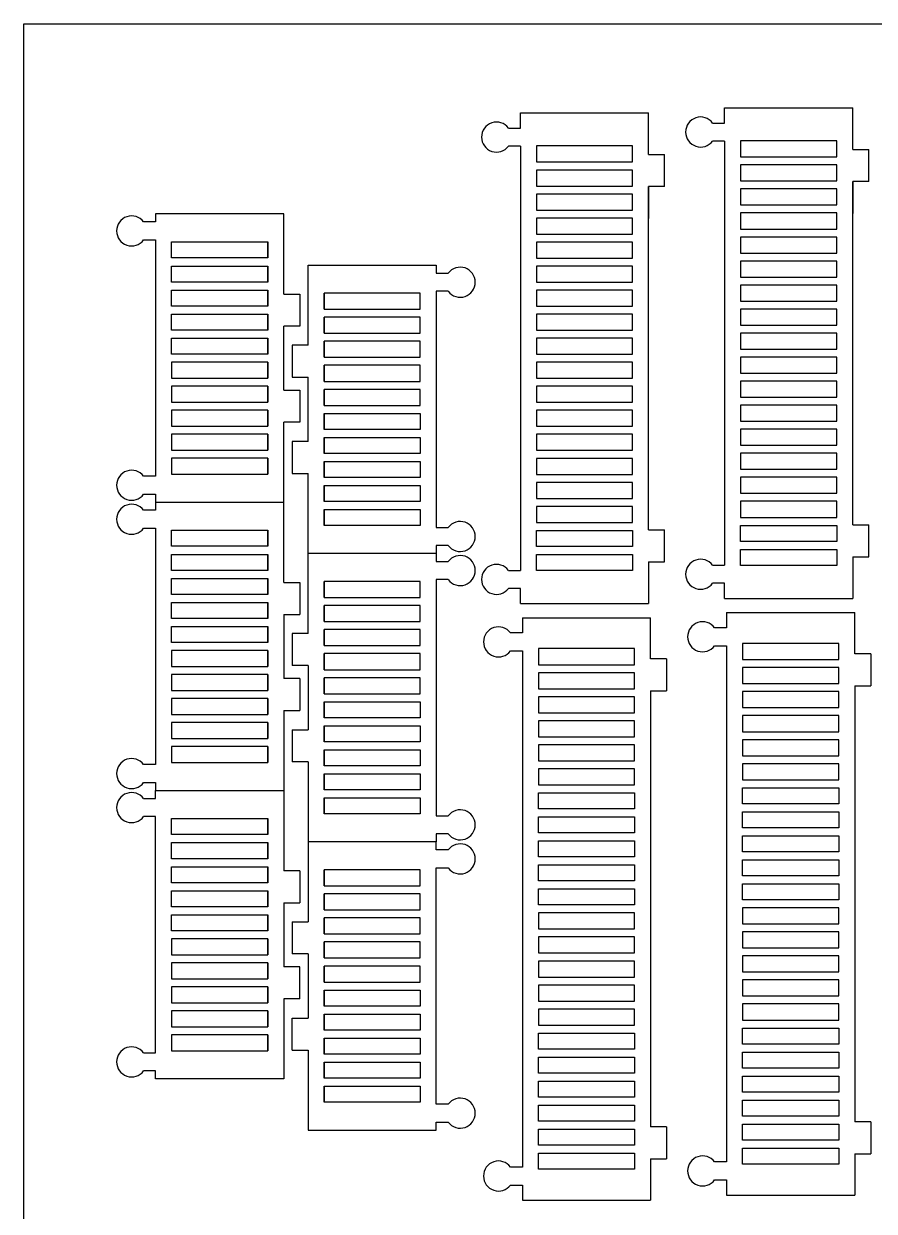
# Model space of a CAD drawing. Header units: inches. Extents: x -64.6 to -38.9, y -28.7 to 20.2.
# Drawn here: x -50.88 to -44.24, y -13.97 to -4.7 of the extents above; entities that cross this region are included whole.
import ezdxf

# ---------------------------------------------------------------- set-up
doc = ezdxf.new("R2010")
doc.units = ezdxf.units.IN
doc.header["$MEASUREMENT"] = 0
doc.linetypes.add('Continuous2', pattern=[0])
doc.layers.add('Cut', color=7, linetype='Continuous')

msp = doc.modelspace()

# ---------------------------------------------------------------- linework, layer by layer
at = {"color": 3, "linetype": 'Continuous2', "lineweight": -3, "true_color": 0x00ff00}
for p, q in [((-50.8808, -4.7006), (-38.8808, -4.7006)), ((-50.8808, -28.7006), (-50.8808, -4.7006))]:
    msp.add_line(p, q, dxfattribs=at)
for centre, start, end in [((-45.5971, -5.5454), 36.8699, 323.1301), ((-47.1903, -5.585), 36.8699, 323.1301), ((-50.0388, -6.3175), 36.8699, 323.1301), ((-47.4734, -6.7175), 216.8699, 143.1301), ((-50.0388, -8.3019), 36.8699, 323.1301), ((-50.0388, -8.5675), 36.8699, 323.1301), ((-47.4734, -8.7019), 216.8699, 143.1301), ((-47.4734, -8.9675), 216.8699, 143.1301), ((-45.5971, -8.9967), 36.8699, 323.1301), ((-47.1903, -9.0363), 36.8699, 323.1301), ((-47.1749, -9.5242), 36.8699, 323.1301), ((-45.5816, -9.4846), 36.8699, 323.1301), ((-50.0388, -10.5519), 36.8699, 323.1301), ((-50.0388, -10.8175), 36.8699, 323.1301), ((-47.4734, -10.9519), 216.8699, 143.1301), ((-47.4734, -11.2175), 216.8699, 143.1301), ((-50.0388, -12.8019), 36.8699, 323.1301), ((-47.4734, -13.2019), 216.8699, 143.1301), ((-47.1749, -13.6923), 36.8699, 323.1301), ((-45.5816, -13.6527), 36.8699, 323.1301)]:
    msp.add_arc(centre, 0.1172, start, end)
at = {"layer": 'Cut', "color": 7, "linetype": 'Continuous2', "lineweight": -3, "true_color": 0xffffff}
for p, q in [((-45.4096, -5.4751), (-45.4096, -5.357)), ((-45.4096, -5.357), (-44.4096, -5.357)), ((-44.4096, -5.6817), (-44.4096, -5.357)), ((-47.0028, -5.5147), (-47.0028, -5.3966)), ((-47.0028, -5.3966), (-46.0028, -5.3966)), ((-46.0028, -5.7213), (-46.0028, -5.3966)), ((-47.0966, -5.5147), (-47.0028, -5.5147)), ((-45.5034, -5.4751), (-45.4096, -5.4751)), ((-45.4096, -5.6157), (-45.5034, -5.6157)), ((-45.4096, -5.6157), (-45.4096, -8.9263)), ((-45.2846, -5.6148), (-45.2846, -5.7398)), ((-44.5346, -5.6148), (-45.2846, -5.6148)), ((-44.5346, -5.7398), (-44.5346, -5.6148)), ((-47.0028, -5.6553), (-47.0966, -5.6553)), ((-47.0028, -5.6553), (-47.0028, -8.9659)), ((-46.8778, -5.6544), (-46.8778, -5.7794)), ((-46.1278, -5.6544), (-46.8778, -5.6544)), ((-46.1278, -5.7794), (-46.1278, -5.6544)), ((-46.0028, -5.7213), (-45.8778, -5.7213)), ((-45.8778, -5.9713), (-45.8778, -5.7213)), ((-45.2846, -5.7398), (-44.5346, -5.7398)), ((-44.4096, -5.6817), (-44.2846, -5.6817)), ((-44.2846, -5.9317), (-44.2846, -5.6817)), ((-46.8778, -5.7794), (-46.1278, -5.7794)), ((-45.2846, -5.8023), (-45.2846, -5.9273)), ((-44.5346, -5.8023), (-45.2846, -5.8023)), ((-44.5346, -5.9273), (-44.5346, -5.8023)), ((-46.8778, -5.8419), (-46.8778, -5.9669)), ((-46.1278, -5.8419), (-46.8778, -5.8419)), ((-46.1278, -5.9669), (-46.1278, -5.8419)), ((-45.2846, -5.9273), (-44.5346, -5.9273)), ((-46.8778, -5.9669), (-46.1278, -5.9669)), ((-46.0028, -5.9713), (-46.0028, -6.2213)), ((-45.8778, -5.9713), (-46.0028, -5.9713)), ((-46.0028, -8.6499), (-46.0028, -5.9713)), ((-45.2846, -5.9898), (-45.2846, -6.1148)), ((-44.5346, -5.9898), (-45.2846, -5.9898)), ((-44.5346, -6.1148), (-44.5346, -5.9898)), ((-44.4096, -5.9317), (-44.4096, -6.1817)), ((-44.2846, -5.9317), (-44.4096, -5.9317)), ((-44.4096, -8.6103), (-44.4096, -5.9317)), ((-46.8778, -6.0294), (-46.8778, -6.1544)), ((-46.1278, -6.0294), (-46.8778, -6.0294)), ((-46.1278, -6.1544), (-46.1278, -6.0294)), ((-45.2846, -6.1148), (-44.5346, -6.1148)), ((-49.8513, -6.1847), (-49.8513, -6.2472)), ((-48.8513, -6.1847), (-49.8513, -6.1847)), ((-48.8513, -6.8097), (-48.8513, -6.1847)), ((-46.8778, -6.1544), (-46.1278, -6.1544)), ((-45.2846, -6.1773), (-45.2846, -6.3023)), ((-44.5346, -6.1773), (-45.2846, -6.1773)), ((-44.5346, -6.3023), (-44.5346, -6.1773)), ((-49.8513, -6.2472), (-49.945, -6.2472)), ((-46.8778, -6.2169), (-46.8778, -6.3419)), ((-46.1278, -6.2169), (-46.8778, -6.2169)), ((-46.1278, -6.3419), (-46.1278, -6.2169)), ((-49.945, -6.3878), (-49.8513, -6.3878)), ((-49.8513, -6.3878), (-49.8513, -8.2316)), ((-46.8778, -6.3419), (-46.1278, -6.3419)), ((-45.2846, -6.3023), (-44.5346, -6.3023)), ((-45.2846, -6.3648), (-45.2846, -6.4898)), ((-44.5346, -6.3648), (-45.2846, -6.3648)), ((-44.5346, -6.4898), (-44.5346, -6.3648)), ((-49.7263, -6.4035), (-48.9763, -6.4035)), ((-49.7263, -6.5285), (-49.7263, -6.4035)), ((-48.9763, -6.5285), (-48.9763, -6.4035)), ((-48.9763, -6.4035), (-48.9763, -6.5285)), ((-46.8778, -6.4044), (-46.8778, -6.5294)), ((-46.1278, -6.4044), (-46.8778, -6.4044)), ((-46.1278, -6.5294), (-46.1278, -6.4044)), ((-48.9763, -6.5285), (-49.7263, -6.5285)), ((-46.8778, -6.5294), (-46.1278, -6.5294)), ((-45.2846, -6.4898), (-44.5346, -6.4898)), ((-45.2846, -6.5523), (-45.2846, -6.6773)), ((-44.5346, -6.5523), (-45.2846, -6.5523)), ((-44.5346, -6.6773), (-44.5346, -6.5523)), ((-49.7263, -6.591), (-48.9763, -6.591)), ((-49.7263, -6.716), (-49.7263, -6.591)), ((-48.9763, -6.716), (-48.9763, -6.591)), ((-48.9763, -6.591), (-48.9763, -6.716)), ((-48.6609, -6.5847), (-47.6609, -6.5847)), ((-48.6609, -7.2097), (-48.6609, -6.5847)), ((-47.6609, -6.5847), (-47.6609, -6.6472)), ((-47.6609, -6.6472), (-47.5672, -6.6472)), ((-46.8778, -6.5919), (-46.8778, -6.7169)), ((-46.1278, -6.5919), (-46.8778, -6.5919)), ((-46.1278, -6.7169), (-46.1278, -6.5919)), ((-48.9763, -6.716), (-49.7263, -6.716)), ((-46.8778, -6.7169), (-46.1278, -6.7169)), ((-45.2846, -6.6773), (-44.5346, -6.6773)), ((-45.2846, -6.7398), (-45.2846, -6.8648)), ((-44.5346, -6.7398), (-45.2846, -6.7398)), ((-44.5346, -6.8648), (-44.5346, -6.7398)), ((-49.7263, -6.7785), (-48.9763, -6.7785)), ((-49.7263, -6.9035), (-49.7263, -6.7785)), ((-48.9763, -6.9035), (-48.9763, -6.7785)), ((-48.9763, -6.7785), (-48.9763, -6.9035)), ((-48.8513, -6.8097), (-48.7263, -6.8097)), ((-48.7263, -6.8097), (-48.7263, -7.0597)), ((-48.5359, -6.9285), (-48.5359, -6.8035)), ((-48.5359, -6.8035), (-48.5359, -6.9285)), ((-47.7859, -6.8035), (-48.5359, -6.8035)), ((-47.7859, -6.9285), (-47.7859, -6.8035)), ((-47.5672, -6.7878), (-47.6609, -6.7878)), ((-47.6609, -6.7878), (-47.6609, -8.6316)), ((-46.8778, -6.7794), (-46.8778, -6.9044)), ((-46.1278, -6.7794), (-46.8778, -6.7794)), ((-46.1278, -6.9044), (-46.1278, -6.7794)), ((-48.9763, -6.9035), (-49.7263, -6.9035)), ((-48.5359, -6.9285), (-47.7859, -6.9285)), ((-46.8778, -6.9044), (-46.1278, -6.9044)), ((-45.2846, -6.8648), (-44.5346, -6.8648)), ((-45.2846, -6.9273), (-45.2846, -7.0523)), ((-44.5346, -6.9273), (-45.2846, -6.9273)), ((-44.5346, -7.0523), (-44.5346, -6.9273)), ((-49.7263, -6.966), (-48.9763, -6.966)), ((-49.7263, -7.091), (-49.7263, -6.966)), ((-48.9763, -7.091), (-48.9763, -6.966)), ((-48.9763, -6.966), (-48.9763, -7.091)), ((-48.5359, -7.116), (-48.5359, -6.991)), ((-48.5359, -6.991), (-48.5359, -7.116)), ((-47.7859, -6.991), (-48.5359, -6.991)), ((-47.7859, -7.116), (-47.7859, -6.991)), ((-46.8778, -6.9669), (-46.8778, -7.0919)), ((-46.1278, -6.9669), (-46.8778, -6.9669)), ((-46.1278, -7.0919), (-46.1278, -6.9669)), ((-48.9763, -7.091), (-49.7263, -7.091)), ((-48.7263, -7.0597), (-48.8513, -7.0597)), ((-48.8513, -7.5597), (-48.8513, -7.0597)), ((-48.5359, -7.116), (-47.7859, -7.116)), ((-46.8778, -7.0919), (-46.1278, -7.0919)), ((-45.2846, -7.0523), (-44.5346, -7.0523)), ((-45.2846, -7.1148), (-45.2846, -7.2398)), ((-44.5346, -7.1148), (-45.2846, -7.1148)), ((-44.5346, -7.2398), (-44.5346, -7.1148)), ((-49.7263, -7.1535), (-48.9763, -7.1535)), ((-49.7263, -7.2785), (-49.7263, -7.1535)), ((-48.9763, -7.2785), (-48.9763, -7.1535)), ((-48.9763, -7.1535), (-48.9763, -7.2785)), ((-48.6609, -7.2097), (-48.7859, -7.2097)), ((-48.7859, -7.2097), (-48.7859, -7.4597)), ((-48.5359, -7.3035), (-48.5359, -7.1785)), ((-48.5359, -7.1785), (-48.5359, -7.3035)), ((-47.7859, -7.1785), (-48.5359, -7.1785)), ((-47.7859, -7.3035), (-47.7859, -7.1785)), ((-46.8778, -7.1544), (-46.8778, -7.2794)), ((-46.1278, -7.1544), (-46.8778, -7.1544)), ((-46.1278, -7.2794), (-46.1278, -7.1544)), ((-48.9763, -7.2785), (-49.7263, -7.2785)), ((-48.5359, -7.3035), (-47.7859, -7.3035)), ((-46.8778, -7.2794), (-46.1278, -7.2794)), ((-45.2846, -7.2398), (-44.5346, -7.2398)), ((-45.2846, -7.3023), (-45.2846, -7.4273)), ((-44.5346, -7.3023), (-45.2846, -7.3023)), ((-44.5346, -7.4273), (-44.5346, -7.3023)), ((-48.9763, -7.341), (-49.7263, -7.341)), ((-49.7263, -7.341), (-49.7263, -7.466)), ((-48.9763, -7.341), (-48.9763, -7.466)), ((-48.9763, -7.466), (-48.9763, -7.341)), ((-48.5359, -7.491), (-48.5359, -7.366)), ((-48.5359, -7.366), (-48.5359, -7.491)), ((-47.7859, -7.366), (-48.5359, -7.366)), ((-47.7859, -7.491), (-47.7859, -7.366)), ((-46.8778, -7.3419), (-46.8778, -7.4669)), ((-46.1278, -7.3419), (-46.8778, -7.3419)), ((-46.1278, -7.4669), (-46.1278, -7.3419)), ((-49.7263, -7.466), (-48.9763, -7.466)), ((-48.7859, -7.4597), (-48.6609, -7.4597)), ((-48.6609, -7.9597), (-48.6609, -7.4597)), ((-48.5359, -7.491), (-47.7859, -7.491)), ((-46.8778, -7.4669), (-46.1278, -7.4669)), ((-45.2846, -7.4273), (-44.5346, -7.4273)), ((-45.2846, -7.4898), (-45.2846, -7.6148)), ((-44.5346, -7.4898), (-45.2846, -7.4898)), ((-44.5346, -7.6148), (-44.5346, -7.4898)), ((-48.9763, -7.5285), (-49.7263, -7.5285)), ((-49.7263, -7.5285), (-49.7263, -7.6535)), ((-48.9763, -7.5285), (-48.9763, -7.6535)), ((-48.9763, -7.6535), (-48.9763, -7.5285)), ((-48.8513, -7.5597), (-48.7263, -7.5597)), ((-48.7263, -7.5597), (-48.7263, -7.8097)), ((-48.5359, -7.6785), (-48.5359, -7.5535)), ((-48.5359, -7.5535), (-48.5359, -7.6785)), ((-47.7859, -7.5535), (-48.5359, -7.5535)), ((-47.7859, -7.6785), (-47.7859, -7.5535)), ((-46.8778, -7.5294), (-46.8778, -7.6544)), ((-46.1278, -7.5294), (-46.8778, -7.5294)), ((-46.1278, -7.6544), (-46.1278, -7.5294)), ((-49.7263, -7.6535), (-48.9763, -7.6535)), ((-48.5359, -7.6785), (-47.7859, -7.6785)), ((-46.8778, -7.6544), (-46.1278, -7.6544)), ((-45.2846, -7.6148), (-44.5346, -7.6148)), ((-45.2846, -7.6773), (-45.2846, -7.8023)), ((-44.5346, -7.6773), (-45.2846, -7.6773)), ((-44.5346, -7.8023), (-44.5346, -7.6773)), ((-48.9763, -7.716), (-49.7263, -7.716)), ((-49.7263, -7.716), (-49.7263, -7.841)), ((-48.9763, -7.716), (-48.9763, -7.841)), ((-48.9763, -7.841), (-48.9763, -7.716)), ((-48.5359, -7.741), (-48.5359, -7.866)), ((-48.5359, -7.741), (-47.7859, -7.741)), ((-48.5359, -7.866), (-48.5359, -7.741)), ((-47.7859, -7.741), (-47.7859, -7.866)), ((-46.8778, -7.7169), (-46.8778, -7.8419)), ((-46.1278, -7.7169), (-46.8778, -7.7169)), ((-46.1278, -7.8419), (-46.1278, -7.7169)), ((-49.7263, -7.841), (-48.9763, -7.841)), ((-48.7263, -7.8097), (-48.8513, -7.8097)), ((-48.8513, -8.4347), (-48.8513, -7.8097)), ((-47.7859, -7.866), (-48.5359, -7.866)), ((-46.8778, -7.8419), (-46.1278, -7.8419)), ((-45.2846, -7.8023), (-44.5346, -7.8023)), ((-45.2846, -7.8648), (-45.2846, -7.9898)), ((-44.5346, -7.8648), (-45.2846, -7.8648)), ((-44.5346, -7.9898), (-44.5346, -7.8648)), ((-48.9763, -7.9035), (-49.7263, -7.9035)), ((-49.7263, -7.9035), (-49.7263, -8.0285)), ((-48.9763, -7.9035), (-48.9763, -8.0285)), ((-48.9763, -8.0285), (-48.9763, -7.9035)), ((-48.6609, -7.9597), (-48.7859, -7.9597)), ((-48.7859, -7.9597), (-48.7859, -8.2097)), ((-48.5359, -7.9285), (-48.5359, -8.0535)), ((-48.5359, -7.9285), (-47.7859, -7.9285)), ((-48.5359, -8.0535), (-48.5359, -7.9285)), ((-47.7859, -7.9285), (-47.7859, -8.0535)), ((-46.8778, -7.9044), (-46.8778, -8.0294)), ((-46.1278, -7.9044), (-46.8778, -7.9044)), ((-46.1278, -8.0294), (-46.1278, -7.9044)), ((-49.7263, -8.0285), (-48.9763, -8.0285)), ((-47.7859, -8.0535), (-48.5359, -8.0535)), ((-46.8778, -8.0294), (-46.1278, -8.0294)), ((-45.2846, -7.9898), (-44.5346, -7.9898)), ((-45.2846, -8.0523), (-45.2846, -8.1773)), ((-44.5346, -8.0523), (-45.2846, -8.0523)), ((-44.5346, -8.1773), (-44.5346, -8.0523)), ((-48.9763, -8.091), (-49.7263, -8.091)), ((-49.7263, -8.091), (-49.7263, -8.216)), ((-48.9763, -8.091), (-48.9763, -8.216)), ((-48.9763, -8.216), (-48.9763, -8.091)), ((-48.5359, -8.116), (-48.5359, -8.241)), ((-48.5359, -8.116), (-47.7859, -8.116)), ((-48.5359, -8.241), (-48.5359, -8.116)), ((-47.7859, -8.116), (-47.7859, -8.241)), ((-46.8778, -8.0919), (-46.8778, -8.2169)), ((-46.1278, -8.0919), (-46.8778, -8.0919)), ((-46.1278, -8.2169), (-46.1278, -8.0919)), ((-49.8513, -8.2316), (-49.945, -8.2316)), ((-49.7263, -8.216), (-48.9763, -8.216)), ((-48.7859, -8.2097), (-48.6609, -8.2097)), ((-48.6609, -8.8347), (-48.6609, -8.2097)), ((-47.7859, -8.241), (-48.5359, -8.241)), ((-46.8778, -8.2169), (-46.1278, -8.2169)), ((-45.2846, -8.1773), (-44.5346, -8.1773)), ((-45.2846, -8.2398), (-45.2846, -8.3648)), ((-44.5346, -8.2398), (-45.2846, -8.2398)), ((-44.5346, -8.3648), (-44.5346, -8.2398)), ((-48.5359, -8.3035), (-48.5359, -8.4285)), ((-48.5359, -8.3035), (-47.7859, -8.3035)), ((-48.5359, -8.4285), (-48.5359, -8.3035)), ((-47.7859, -8.3035), (-47.7859, -8.4285)), ((-46.8778, -8.2794), (-46.8778, -8.4044)), ((-46.1278, -8.2794), (-46.8778, -8.2794)), ((-46.1278, -8.4044), (-46.1278, -8.2794)), ((-49.945, -8.3722), (-49.8513, -8.3722)), ((-49.8513, -8.3722), (-49.8513, -8.4347)), ((-47.7859, -8.4285), (-48.5359, -8.4285)), ((-46.8778, -8.4044), (-46.1278, -8.4044)), ((-45.2846, -8.3648), (-44.5346, -8.3648)), ((-45.2846, -8.4273), (-45.2846, -8.5523)), ((-44.5346, -8.4273), (-45.2846, -8.4273)), ((-44.5346, -8.5523), (-44.5346, -8.4273)), ((-49.8513, -8.4972), (-49.945, -8.4972)), ((-49.8513, -8.4347), (-48.8513, -8.4347)), ((-49.8513, -8.4347), (-49.8513, -8.4972)), ((-48.8513, -9.0597), (-48.8513, -8.4347)), ((-48.5359, -8.491), (-48.5359, -8.616)), ((-48.5359, -8.491), (-47.7859, -8.491)), ((-48.5359, -8.616), (-48.5359, -8.491)), ((-47.7859, -8.491), (-47.7859, -8.616)), ((-46.8778, -8.4669), (-46.8778, -8.5919)), ((-46.1278, -8.4669), (-46.8778, -8.4669)), ((-46.1278, -8.5919), (-46.1278, -8.4669)), ((-47.7859, -8.616), (-48.5359, -8.616)), ((-46.8778, -8.5919), (-46.1278, -8.5919)), ((-45.2846, -8.5523), (-44.5346, -8.5523)), ((-45.2846, -8.6148), (-44.5346, -8.6148)), ((-45.2846, -8.7398), (-45.2846, -8.6148)), ((-44.5346, -8.6148), (-44.5346, -8.7398)), ((-44.4096, -8.6103), (-44.2846, -8.6103)), ((-44.2846, -8.8603), (-44.2846, -8.6103)), ((-49.945, -8.6378), (-49.8513, -8.6378)), ((-49.8513, -8.6378), (-49.8513, -10.4816)), ((-49.7263, -8.6535), (-48.9763, -8.6535)), ((-49.7263, -8.7785), (-49.7263, -8.6535)), ((-48.9763, -8.7785), (-48.9763, -8.6535)), ((-48.9763, -8.6535), (-48.9763, -8.7785)), ((-47.6609, -8.6316), (-47.5672, -8.6316)), ((-46.8778, -8.6544), (-46.1278, -8.6544)), ((-46.8778, -8.7794), (-46.8778, -8.6544)), ((-46.1278, -8.6544), (-46.1278, -8.7794)), ((-46.0028, -8.6499), (-45.8778, -8.6499)), ((-45.8778, -8.8999), (-45.8778, -8.6499)), ((-48.9763, -8.7785), (-49.7263, -8.7785)), ((-47.6609, -8.7722), (-47.6609, -8.8347)), ((-47.5672, -8.7722), (-47.6609, -8.7722)), ((-46.1278, -8.7794), (-46.8778, -8.7794)), ((-44.5346, -8.7398), (-45.2846, -8.7398)), ((-45.2846, -8.8023), (-44.5346, -8.8023)), ((-45.2846, -8.9273), (-45.2846, -8.8023)), ((-44.5346, -8.8023), (-44.5346, -8.9273)), ((-49.7263, -8.841), (-48.9763, -8.841)), ((-49.7263, -8.966), (-49.7263, -8.841)), ((-48.9763, -8.966), (-48.9763, -8.841)), ((-48.9763, -8.841), (-48.9763, -8.966)), ((-47.6609, -8.8347), (-48.6609, -8.8347)), ((-48.6609, -9.4597), (-48.6609, -8.8347)), ((-47.6609, -8.8347), (-47.6609, -8.8972)), ((-46.8778, -8.8419), (-46.1278, -8.8419)), ((-46.8778, -8.9669), (-46.8778, -8.8419)), ((-46.1278, -8.8419), (-46.1278, -8.9669)), ((-44.4096, -8.8603), (-44.2846, -8.8603)), ((-44.4096, -8.8603), (-44.4096, -9.185)), ((-48.9763, -8.966), (-49.7263, -8.966)), ((-47.6609, -8.8972), (-47.5672, -8.8972)), ((-47.0966, -8.9659), (-47.0028, -8.9659)), ((-46.1278, -8.9669), (-46.8778, -8.9669)), ((-46.0028, -8.8999), (-45.8778, -8.8999)), ((-46.0028, -8.8999), (-46.0028, -9.2246)), ((-45.5034, -8.9263), (-45.4096, -8.9263)), ((-44.5346, -8.9273), (-45.2846, -8.9273)), ((-49.7263, -9.0285), (-48.9763, -9.0285)), ((-49.7263, -9.1535), (-49.7263, -9.0285)), ((-48.9763, -9.1535), (-48.9763, -9.0285)), ((-48.9763, -9.0285), (-48.9763, -9.1535)), ((-48.8513, -9.0597), (-48.7263, -9.0597)), ((-48.7263, -9.0597), (-48.7263, -9.3097)), ((-48.5359, -9.1785), (-48.5359, -9.0535)), ((-48.5359, -9.0535), (-48.5359, -9.1785)), ((-47.7859, -9.0535), (-48.5359, -9.0535)), ((-47.7859, -9.1785), (-47.7859, -9.0535)), ((-47.6609, -9.0378), (-47.6609, -10.8816)), ((-47.5672, -9.0378), (-47.6609, -9.0378)), ((-45.4096, -9.067), (-45.5034, -9.067)), ((-45.4096, -9.185), (-45.4096, -9.067)), ((-48.9763, -9.1535), (-49.7263, -9.1535)), ((-47.0028, -9.1066), (-47.0966, -9.1066)), ((-47.0028, -9.2246), (-47.0028, -9.1066)), ((-49.7263, -9.216), (-48.9763, -9.216)), ((-49.7263, -9.341), (-49.7263, -9.216)), ((-48.9763, -9.341), (-48.9763, -9.216)), ((-48.9763, -9.216), (-48.9763, -9.341)), ((-48.5359, -9.1785), (-47.7859, -9.1785)), ((-48.5359, -9.366), (-48.5359, -9.241)), ((-48.5359, -9.241), (-48.5359, -9.366)), ((-47.7859, -9.241), (-48.5359, -9.241)), ((-47.7859, -9.366), (-47.7859, -9.241)), ((-47.0028, -9.2246), (-46.0028, -9.2246)), ((-45.4096, -9.185), (-44.4096, -9.185)), ((-48.9763, -9.341), (-49.7263, -9.341)), ((-48.8513, -9.3097), (-48.8513, -9.8097)), ((-48.8513, -9.3097), (-48.7263, -9.3097)), ((-46.9874, -9.3357), (-46.9874, -9.4538)), ((-46.9874, -9.3357), (-45.9874, -9.3357)), ((-45.9874, -9.6573), (-45.9874, -9.3357)), ((-45.3941, -9.2961), (-45.3941, -9.4142)), ((-45.3941, -9.2961), (-44.3941, -9.2961)), ((-44.3941, -9.6177), (-44.3941, -9.2961)), ((-49.7263, -9.4035), (-48.9763, -9.4035)), ((-49.7263, -9.5285), (-49.7263, -9.4035)), ((-48.9763, -9.5285), (-48.9763, -9.4035)), ((-48.9763, -9.4035), (-48.9763, -9.5285)), ((-48.5359, -9.366), (-47.7859, -9.366)), ((-48.5359, -9.5535), (-48.5359, -9.4285)), ((-48.5359, -9.4285), (-48.5359, -9.5535)), ((-47.7859, -9.4285), (-48.5359, -9.4285)), ((-47.7859, -9.5535), (-47.7859, -9.4285)), ((-45.3941, -9.4142), (-45.4879, -9.4142)), ((-48.9763, -9.5285), (-49.7263, -9.5285)), ((-48.6609, -9.4597), (-48.7859, -9.4597)), ((-48.7859, -9.4597), (-48.7859, -9.7097)), ((-46.9874, -9.4538), (-47.0811, -9.4538)), ((-45.2691, -9.5374), (-45.2691, -9.6624)), ((-44.5191, -9.5374), (-45.2691, -9.5374)), ((-44.5191, -9.6624), (-44.5191, -9.5374)), ((-48.9763, -9.591), (-49.7263, -9.591)), ((-49.7263, -9.591), (-49.7263, -9.716)), ((-48.9763, -9.591), (-48.9763, -9.716)), ((-48.9763, -9.716), (-48.9763, -9.591)), ((-48.5359, -9.5535), (-47.7859, -9.5535)), ((-48.5359, -9.741), (-48.5359, -9.616)), ((-48.5359, -9.616), (-48.5359, -9.741)), ((-47.7859, -9.616), (-48.5359, -9.616)), ((-47.7859, -9.741), (-47.7859, -9.616)), ((-47.0811, -9.5945), (-46.9874, -9.5945)), ((-46.9874, -9.5945), (-46.9874, -13.622)), ((-46.8624, -9.577), (-46.8624, -9.702)), ((-46.1124, -9.577), (-46.8624, -9.577)), ((-46.1124, -9.702), (-46.1124, -9.577)), ((-45.4879, -9.5549), (-45.3941, -9.5549)), ((-45.3941, -9.5549), (-45.3941, -13.5824)), ((-44.2691, -9.6177), (-44.3941, -9.6177)), ((-44.2691, -9.6177), (-44.2691, -9.8677)), ((-49.7263, -9.716), (-48.9763, -9.716)), ((-48.6609, -9.7097), (-48.7859, -9.7097)), ((-48.6609, -9.7097), (-48.6609, -10.2097)), ((-46.8624, -9.702), (-46.1124, -9.702)), ((-45.8624, -9.6573), (-45.9874, -9.6573)), ((-45.8624, -9.6573), (-45.8624, -9.9073)), ((-45.2691, -9.6624), (-44.5191, -9.6624)), ((-44.5191, -9.7249), (-45.2691, -9.7249)), ((-45.2691, -9.7249), (-45.2691, -9.8499)), ((-44.5191, -9.8499), (-44.5191, -9.7249)), ((-48.9763, -9.7785), (-49.7263, -9.7785)), ((-49.7263, -9.7785), (-49.7263, -9.9035)), ((-48.9763, -9.7785), (-48.9763, -9.9035)), ((-48.9763, -9.9035), (-48.9763, -9.7785)), ((-48.7263, -9.8097), (-48.8513, -9.8097)), ((-48.7263, -9.8097), (-48.7263, -10.0597)), ((-48.5359, -9.741), (-47.7859, -9.741)), ((-48.5359, -9.9285), (-48.5359, -9.8035)), ((-48.5359, -9.8035), (-48.5359, -9.9285)), ((-47.7859, -9.8035), (-48.5359, -9.8035)), ((-47.7859, -9.9285), (-47.7859, -9.8035)), ((-46.1124, -9.7645), (-46.8624, -9.7645)), ((-46.8624, -9.7645), (-46.8624, -9.8895)), ((-46.1124, -9.8895), (-46.1124, -9.7645)), ((-49.7263, -9.9035), (-48.9763, -9.9035)), ((-46.8624, -9.8895), (-46.1124, -9.8895)), ((-45.9874, -9.9073), (-45.8624, -9.9073)), ((-45.9874, -9.9073), (-45.9874, -13.3091)), ((-45.2691, -9.8499), (-44.5191, -9.8499)), ((-44.5191, -9.9124), (-45.2691, -9.9124)), ((-45.2691, -9.9124), (-45.2691, -10.0374)), ((-44.5191, -10.0374), (-44.5191, -9.9124)), ((-44.3941, -9.8677), (-44.2691, -9.8677)), ((-44.3941, -9.8677), (-44.3941, -13.2695)), ((-48.9763, -9.966), (-49.7263, -9.966)), ((-49.7263, -9.966), (-49.7263, -10.091)), ((-48.9763, -9.966), (-48.9763, -10.091)), ((-48.9763, -10.091), (-48.9763, -9.966)), ((-48.5359, -9.9285), (-47.7859, -9.9285)), ((-48.5359, -9.991), (-48.5359, -10.116)), ((-48.5359, -9.991), (-47.7859, -9.991)), ((-48.5359, -10.116), (-48.5359, -9.991)), ((-47.7859, -9.991), (-47.7859, -10.116)), ((-46.1124, -9.952), (-46.8624, -9.952)), ((-46.8624, -9.952), (-46.8624, -10.077)), ((-46.1124, -10.077), (-46.1124, -9.952)), ((-49.7263, -10.091), (-48.9763, -10.091)), ((-48.8513, -10.0597), (-48.8513, -10.6847)), ((-48.8513, -10.0597), (-48.7263, -10.0597)), ((-46.8624, -10.077), (-46.1124, -10.077)), ((-45.2691, -10.0374), (-44.5191, -10.0374)), ((-44.5191, -10.0999), (-45.2691, -10.0999)), ((-45.2691, -10.0999), (-45.2691, -10.2249)), ((-44.5191, -10.2249), (-44.5191, -10.0999)), ((-48.9763, -10.1535), (-49.7263, -10.1535)), ((-49.7263, -10.1535), (-49.7263, -10.2785)), ((-48.9763, -10.1535), (-48.9763, -10.2785)), ((-48.9763, -10.2785), (-48.9763, -10.1535)), ((-47.7859, -10.116), (-48.5359, -10.116)), ((-48.5359, -10.1785), (-48.5359, -10.3035)), ((-48.5359, -10.1785), (-47.7859, -10.1785)), ((-48.5359, -10.3035), (-48.5359, -10.1785)), ((-47.7859, -10.1785), (-47.7859, -10.3035)), ((-46.1124, -10.1395), (-46.8624, -10.1395)), ((-46.8624, -10.1395), (-46.8624, -10.2645)), ((-46.1124, -10.2645), (-46.1124, -10.1395)), ((-49.7263, -10.2785), (-48.9763, -10.2785)), ((-48.7859, -10.2097), (-48.6609, -10.2097)), ((-48.7859, -10.2097), (-48.7859, -10.4597)), ((-46.8624, -10.2645), (-46.1124, -10.2645)), ((-45.2691, -10.2249), (-44.5191, -10.2249)), ((-48.9763, -10.341), (-49.7263, -10.341)), ((-49.7263, -10.341), (-49.7263, -10.466)), ((-48.9763, -10.341), (-48.9763, -10.466)), ((-48.9763, -10.466), (-48.9763, -10.341)), ((-47.7859, -10.3035), (-48.5359, -10.3035)), ((-48.5359, -10.366), (-48.5359, -10.491)), ((-48.5359, -10.366), (-47.7859, -10.366)), ((-48.5359, -10.491), (-48.5359, -10.366)), ((-47.7859, -10.366), (-47.7859, -10.491)), ((-46.1124, -10.327), (-46.8624, -10.327)), ((-46.8624, -10.327), (-46.8624, -10.452)), ((-46.1124, -10.452), (-46.1124, -10.327)), ((-44.5191, -10.2874), (-45.2691, -10.2874)), ((-45.2691, -10.2874), (-45.2691, -10.4124)), ((-44.5191, -10.4124), (-44.5191, -10.2874)), ((-49.7263, -10.466), (-48.9763, -10.466)), ((-48.6609, -10.4597), (-48.7859, -10.4597)), ((-48.6609, -10.4597), (-48.6609, -11.0847)), ((-46.8624, -10.452), (-46.1124, -10.452)), ((-45.2691, -10.4124), (-44.5191, -10.4124)), ((-49.8513, -10.4816), (-49.945, -10.4816)), ((-47.7859, -10.491), (-48.5359, -10.491)), ((-48.5359, -10.5535), (-48.5359, -10.6785)), ((-48.5359, -10.5535), (-47.7859, -10.5535)), ((-48.5359, -10.6785), (-48.5359, -10.5535)), ((-47.7859, -10.5535), (-47.7859, -10.6785)), ((-46.1124, -10.5145), (-46.8624, -10.5145)), ((-46.8624, -10.5145), (-46.8624, -10.6395)), ((-46.1124, -10.6395), (-46.1124, -10.5145)), ((-44.5191, -10.4749), (-45.2691, -10.4749)), ((-45.2691, -10.4749), (-45.2691, -10.5999)), ((-44.5191, -10.5999), (-44.5191, -10.4749)), ((-49.945, -10.6222), (-49.8513, -10.6222)), ((-49.8513, -10.6222), (-49.8513, -10.6847)), ((-46.8624, -10.6395), (-46.1124, -10.6395)), ((-45.2691, -10.5999), (-44.5191, -10.5999)), ((-49.945, -10.7472), (-49.8513, -10.7472)), ((-49.8513, -10.6847), (-48.8513, -10.6847)), ((-49.8513, -10.7472), (-49.8513, -10.6847)), ((-48.8513, -10.6847), (-48.8513, -11.3097)), ((-47.7859, -10.6785), (-48.5359, -10.6785)), ((-48.5359, -10.741), (-48.5359, -10.866)), ((-48.5359, -10.741), (-47.7859, -10.741)), ((-48.5359, -10.866), (-48.5359, -10.741)), ((-47.7859, -10.741), (-47.7859, -10.866)), ((-46.8624, -10.702), (-46.1124, -10.702)), ((-46.8624, -10.827), (-46.8624, -10.702)), ((-46.1124, -10.702), (-46.1124, -10.827)), ((-45.2691, -10.6624), (-44.5191, -10.6624)), ((-45.2691, -10.7874), (-45.2691, -10.6624)), ((-44.5191, -10.6624), (-44.5191, -10.7874)), ((-46.1124, -10.827), (-46.8624, -10.827)), ((-44.5191, -10.7874), (-45.2691, -10.7874)), ((-49.8513, -10.8878), (-49.945, -10.8878)), ((-49.8513, -12.7316), (-49.8513, -10.8878)), ((-49.7263, -10.9035), (-48.9763, -10.9035)), ((-49.7263, -11.0285), (-49.7263, -10.9035)), ((-48.9763, -11.0285), (-48.9763, -10.9035)), ((-48.9763, -10.9035), (-48.9763, -11.0285)), ((-47.7859, -10.866), (-48.5359, -10.866)), ((-47.6609, -10.8816), (-47.5672, -10.8816)), ((-46.8624, -10.8895), (-46.1124, -10.8895)), ((-46.8624, -11.0145), (-46.8624, -10.8895)), ((-46.1124, -10.8895), (-46.1124, -11.0145)), ((-45.2691, -10.8499), (-44.5191, -10.8499)), ((-45.2691, -10.9749), (-45.2691, -10.8499)), ((-44.5191, -10.8499), (-44.5191, -10.9749)), ((-47.6609, -11.0222), (-47.6609, -11.0847)), ((-47.5672, -11.0222), (-47.6609, -11.0222)), ((-46.1124, -11.0145), (-46.8624, -11.0145)), ((-44.5191, -10.9749), (-45.2691, -10.9749)), ((-48.9763, -11.0285), (-49.7263, -11.0285)), ((-49.7263, -11.091), (-48.9763, -11.091)), ((-49.7263, -11.216), (-49.7263, -11.091)), ((-48.9763, -11.216), (-48.9763, -11.091)), ((-48.9763, -11.091), (-48.9763, -11.216)), ((-47.6609, -11.0847), (-48.6609, -11.0847)), ((-48.6609, -11.0847), (-48.6609, -11.7097)), ((-47.6609, -11.1472), (-47.6609, -11.0847)), ((-46.8624, -11.077), (-46.1124, -11.077)), ((-46.8624, -11.202), (-46.8624, -11.077)), ((-46.1124, -11.077), (-46.1124, -11.202)), ((-45.2691, -11.0374), (-44.5191, -11.0374)), ((-45.2691, -11.1624), (-45.2691, -11.0374)), ((-44.5191, -11.0374), (-44.5191, -11.1624)), ((-47.5672, -11.1472), (-47.6609, -11.1472)), ((-46.1124, -11.202), (-46.8624, -11.202)), ((-44.5191, -11.1624), (-45.2691, -11.1624)), ((-48.9763, -11.216), (-49.7263, -11.216)), ((-49.7263, -11.2785), (-48.9763, -11.2785)), ((-49.7263, -11.4035), (-49.7263, -11.2785)), ((-48.9763, -11.4035), (-48.9763, -11.2785)), ((-48.9763, -11.2785), (-48.9763, -11.4035)), ((-48.5359, -11.4285), (-48.5359, -11.3035)), ((-48.5359, -11.3035), (-48.5359, -11.4285)), ((-47.7859, -11.3035), (-48.5359, -11.3035)), ((-47.7859, -11.4285), (-47.7859, -11.3035)), ((-47.6609, -11.2878), (-47.5672, -11.2878)), ((-47.6609, -13.1316), (-47.6609, -11.2878)), ((-46.8624, -11.2645), (-46.1124, -11.2645)), ((-46.8624, -11.3895), (-46.8624, -11.2645)), ((-46.1124, -11.2645), (-46.1124, -11.3895)), ((-45.2691, -11.2249), (-44.5191, -11.2249)), ((-45.2691, -11.3499), (-45.2691, -11.2249)), ((-44.5191, -11.2249), (-44.5191, -11.3499)), ((-48.7263, -11.3097), (-48.8513, -11.3097)), ((-48.7263, -11.3097), (-48.7263, -11.5597)), ((-46.1124, -11.3895), (-46.8624, -11.3895)), ((-44.5191, -11.3499), (-45.2691, -11.3499)), ((-48.9763, -11.4035), (-49.7263, -11.4035)), ((-49.7263, -11.466), (-48.9763, -11.466)), ((-49.7263, -11.591), (-49.7263, -11.466)), ((-48.9763, -11.591), (-48.9763, -11.466)), ((-48.9763, -11.466), (-48.9763, -11.591)), ((-48.5359, -11.4285), (-47.7859, -11.4285)), ((-46.8624, -11.452), (-46.1124, -11.452)), ((-46.8624, -11.577), (-46.8624, -11.452)), ((-46.1124, -11.452), (-46.1124, -11.577)), ((-45.2691, -11.4124), (-44.5191, -11.4124)), ((-45.2691, -11.5374), (-45.2691, -11.4124)), ((-44.5191, -11.4124), (-44.5191, -11.5374)), ((-48.8513, -11.5597), (-48.8513, -12.0597)), ((-48.8513, -11.5597), (-48.7263, -11.5597)), ((-48.5359, -11.616), (-48.5359, -11.491)), ((-48.5359, -11.491), (-48.5359, -11.616)), ((-47.7859, -11.491), (-48.5359, -11.491)), ((-47.7859, -11.616), (-47.7859, -11.491)), ((-46.1124, -11.577), (-46.8624, -11.577)), ((-44.5191, -11.5374), (-45.2691, -11.5374)), ((-48.9763, -11.591), (-49.7263, -11.591)), ((-49.7263, -11.6535), (-48.9763, -11.6535)), ((-49.7263, -11.7785), (-49.7263, -11.6535)), ((-48.9763, -11.7785), (-48.9763, -11.6535)), ((-48.9763, -11.6535), (-48.9763, -11.7785)), ((-48.5359, -11.616), (-47.7859, -11.616)), ((-46.1124, -11.6395), (-46.8624, -11.6395)), ((-46.8624, -11.6395), (-46.8624, -11.7645)), ((-46.1124, -11.7645), (-46.1124, -11.6395)), ((-44.5191, -11.5999), (-45.2691, -11.5999)), ((-45.2691, -11.5999), (-45.2691, -11.7249)), ((-44.5191, -11.7249), (-44.5191, -11.5999)), ((-48.7859, -11.7097), (-48.6609, -11.7097)), ((-48.7859, -11.7097), (-48.7859, -11.9597)), ((-48.5359, -11.8035), (-48.5359, -11.6785)), ((-48.5359, -11.6785), (-48.5359, -11.8035)), ((-47.7859, -11.6785), (-48.5359, -11.6785)), ((-47.7859, -11.8035), (-47.7859, -11.6785)), ((-46.8624, -11.7645), (-46.1124, -11.7645)), ((-45.2691, -11.7249), (-44.5191, -11.7249)), ((-48.9763, -11.7785), (-49.7263, -11.7785)), ((-48.9763, -11.841), (-49.7263, -11.841)), ((-49.7263, -11.841), (-49.7263, -11.966)), ((-48.9763, -11.841), (-48.9763, -11.966)), ((-48.9763, -11.966), (-48.9763, -11.841)), ((-48.5359, -11.8035), (-47.7859, -11.8035)), ((-46.8624, -11.827), (-46.8624, -11.952)), ((-46.1124, -11.827), (-46.8624, -11.827)), ((-46.1124, -11.952), (-46.1124, -11.827)), ((-45.2691, -11.7874), (-45.2691, -11.9124)), ((-44.5191, -11.7874), (-45.2691, -11.7874)), ((-44.5191, -11.9124), (-44.5191, -11.7874)), ((-48.5359, -11.991), (-48.5359, -11.866)), ((-48.5359, -11.866), (-48.5359, -11.991)), ((-47.7859, -11.866), (-48.5359, -11.866)), ((-47.7859, -11.991), (-47.7859, -11.866)), ((-46.8624, -11.952), (-46.1124, -11.952)), ((-45.2691, -11.9124), (-44.5191, -11.9124)), ((-49.7263, -11.966), (-48.9763, -11.966)), ((-48.9763, -12.0285), (-49.7263, -12.0285)), ((-49.7263, -12.0285), (-49.7263, -12.1535)), ((-48.9763, -12.0285), (-48.9763, -12.1535)), ((-48.9763, -12.1535), (-48.9763, -12.0285)), ((-48.6609, -11.9597), (-48.7859, -11.9597)), ((-48.6609, -11.9597), (-48.6609, -12.4597)), ((-48.5359, -11.991), (-47.7859, -11.991)), ((-46.1124, -12.0145), (-46.8624, -12.0145)), ((-46.8624, -12.0145), (-46.8624, -12.1395)), ((-46.1124, -12.1395), (-46.1124, -12.0145)), ((-44.5191, -11.9749), (-45.2691, -11.9749)), ((-45.2691, -11.9749), (-45.2691, -12.0999)), ((-44.5191, -12.0999), (-44.5191, -11.9749)), ((-48.7263, -12.0597), (-48.8513, -12.0597)), ((-48.7263, -12.3097), (-48.7263, -12.0597)), ((-48.5359, -12.1785), (-48.5359, -12.0535)), ((-48.5359, -12.0535), (-48.5359, -12.1785)), ((-47.7859, -12.0535), (-48.5359, -12.0535)), ((-47.7859, -12.1785), (-47.7859, -12.0535)), ((-45.2691, -12.0999), (-44.5191, -12.0999)), ((-49.7263, -12.1535), (-48.9763, -12.1535)), ((-48.9763, -12.216), (-49.7263, -12.216)), ((-49.7263, -12.216), (-49.7263, -12.341)), ((-48.9763, -12.216), (-48.9763, -12.341)), ((-48.9763, -12.341), (-48.9763, -12.216)), ((-48.5359, -12.1785), (-47.7859, -12.1785)), ((-46.8624, -12.1395), (-46.1124, -12.1395)), ((-46.1124, -12.202), (-46.8624, -12.202)), ((-46.8624, -12.202), (-46.8624, -12.327)), ((-46.1124, -12.327), (-46.1124, -12.202)), ((-44.5191, -12.1624), (-45.2691, -12.1624)), ((-45.2691, -12.1624), (-45.2691, -12.2874)), ((-44.5191, -12.2874), (-44.5191, -12.1624)), ((-48.8513, -12.3097), (-48.8513, -12.9347)), ((-48.7263, -12.3097), (-48.8513, -12.3097)), ((-48.5359, -12.241), (-48.5359, -12.366)), ((-48.5359, -12.241), (-47.7859, -12.241)), ((-48.5359, -12.366), (-48.5359, -12.241)), ((-47.7859, -12.241), (-47.7859, -12.366)), ((-45.2691, -12.2874), (-44.5191, -12.2874)), ((-49.7263, -12.341), (-48.9763, -12.341)), ((-48.9763, -12.4035), (-49.7263, -12.4035)), ((-49.7263, -12.4035), (-49.7263, -12.5285)), ((-48.9763, -12.4035), (-48.9763, -12.5285)), ((-48.9763, -12.5285), (-48.9763, -12.4035)), ((-47.7859, -12.366), (-48.5359, -12.366)), ((-46.8624, -12.327), (-46.1124, -12.327)), ((-46.1124, -12.3895), (-46.8624, -12.3895)), ((-46.8624, -12.3895), (-46.8624, -12.5145)), ((-46.1124, -12.5145), (-46.1124, -12.3895)), ((-44.5191, -12.3499), (-45.2691, -12.3499)), ((-45.2691, -12.3499), (-45.2691, -12.4749)), ((-44.5191, -12.4749), (-44.5191, -12.3499)), ((-48.7859, -12.7097), (-48.7859, -12.4597)), ((-48.7859, -12.4597), (-48.6609, -12.4597)), ((-48.5359, -12.4285), (-48.5359, -12.5535)), ((-48.5359, -12.4285), (-47.7859, -12.4285)), ((-48.5359, -12.5535), (-48.5359, -12.4285)), ((-47.7859, -12.4285), (-47.7859, -12.5535)), ((-45.2691, -12.4749), (-44.5191, -12.4749)), ((-49.7263, -12.5285), (-48.9763, -12.5285)), ((-48.9763, -12.591), (-49.7263, -12.591)), ((-49.7263, -12.591), (-49.7263, -12.716)), ((-48.9763, -12.591), (-48.9763, -12.716)), ((-48.9763, -12.716), (-48.9763, -12.591)), ((-47.7859, -12.5535), (-48.5359, -12.5535)), ((-46.8624, -12.5145), (-46.1124, -12.5145)), ((-46.8624, -12.577), (-46.1124, -12.577)), ((-46.8624, -12.702), (-46.8624, -12.577)), ((-46.1124, -12.577), (-46.1124, -12.702)), ((-45.2691, -12.5374), (-44.5191, -12.5374)), ((-45.2691, -12.6624), (-45.2691, -12.5374)), ((-44.5191, -12.5374), (-44.5191, -12.6624)), ((-48.5359, -12.616), (-48.5359, -12.741)), ((-48.5359, -12.616), (-47.7859, -12.616)), ((-48.5359, -12.741), (-48.5359, -12.616)), ((-47.7859, -12.616), (-47.7859, -12.741)), ((-44.5191, -12.6624), (-45.2691, -12.6624)), ((-49.945, -12.7316), (-49.8513, -12.7316)), ((-49.7263, -12.716), (-48.9763, -12.716)), ((-48.7859, -12.7097), (-48.6609, -12.7097)), ((-48.6609, -12.7097), (-48.6609, -13.3347)), ((-47.7859, -12.741), (-48.5359, -12.741)), ((-46.1124, -12.702), (-46.8624, -12.702)), ((-46.8624, -12.7645), (-46.1124, -12.7645)), ((-46.8624, -12.8895), (-46.8624, -12.7645)), ((-46.1124, -12.7645), (-46.1124, -12.8895)), ((-45.2691, -12.7249), (-44.5191, -12.7249)), ((-45.2691, -12.8499), (-45.2691, -12.7249)), ((-44.5191, -12.7249), (-44.5191, -12.8499)), ((-49.8513, -12.8722), (-49.945, -12.8722)), ((-49.8513, -12.9347), (-49.8513, -12.8722)), ((-48.5359, -12.8035), (-48.5359, -12.9285)), ((-48.5359, -12.8035), (-47.7859, -12.8035)), ((-48.5359, -12.9285), (-48.5359, -12.8035)), ((-47.7859, -12.8035), (-47.7859, -12.9285)), ((-44.5191, -12.8499), (-45.2691, -12.8499)), ((-48.8513, -12.9347), (-49.8513, -12.9347)), ((-47.7859, -12.9285), (-48.5359, -12.9285)), ((-46.1124, -12.8895), (-46.8624, -12.8895)), ((-46.8624, -12.952), (-46.1124, -12.952)), ((-46.8624, -13.077), (-46.8624, -12.952)), ((-46.1124, -12.952), (-46.1124, -13.077)), ((-45.2691, -12.9124), (-44.5191, -12.9124)), ((-45.2691, -13.0374), (-45.2691, -12.9124)), ((-44.5191, -12.9124), (-44.5191, -13.0374)), ((-48.5359, -12.991), (-48.5359, -13.116)), ((-48.5359, -12.991), (-47.7859, -12.991)), ((-48.5359, -13.116), (-48.5359, -12.991)), ((-47.7859, -12.991), (-47.7859, -13.116)), ((-45.9874, -13.0591), (-45.9874, -13.3091)), ((-44.5191, -13.0374), (-45.2691, -13.0374)), ((-44.3941, -13.0195), (-44.3941, -13.2695)), ((-47.7859, -13.116), (-48.5359, -13.116)), ((-47.5672, -13.1316), (-47.6609, -13.1316)), ((-46.1124, -13.077), (-46.8624, -13.077)), ((-46.8624, -13.1395), (-46.1124, -13.1395)), ((-46.8624, -13.2645), (-46.8624, -13.1395)), ((-46.1124, -13.1395), (-46.1124, -13.2645)), ((-45.2691, -13.0999), (-44.5191, -13.0999)), ((-45.2691, -13.2249), (-45.2691, -13.0999)), ((-44.5191, -13.0999), (-44.5191, -13.2249)), ((-44.5191, -13.2249), (-45.2691, -13.2249)), ((-48.6609, -13.3347), (-47.6609, -13.3347)), ((-47.6609, -13.2722), (-47.5672, -13.2722)), ((-47.6609, -13.3347), (-47.6609, -13.2722)), ((-46.1124, -13.2645), (-46.8624, -13.2645)), ((-46.8624, -13.327), (-46.1124, -13.327)), ((-46.8624, -13.452), (-46.8624, -13.327)), ((-46.1124, -13.327), (-46.1124, -13.452)), ((-45.8624, -13.3091), (-45.9874, -13.3091)), ((-45.8624, -13.3091), (-45.8624, -13.5591)), ((-45.2691, -13.2874), (-44.5191, -13.2874)), ((-45.2691, -13.4124), (-45.2691, -13.2874)), ((-44.5191, -13.2874), (-44.5191, -13.4124)), ((-44.2691, -13.2695), (-44.3941, -13.2695)), ((-44.2691, -13.2695), (-44.2691, -13.5195)), ((-44.5191, -13.4124), (-45.2691, -13.4124)), ((-46.1124, -13.452), (-46.8624, -13.452)), ((-46.8624, -13.5145), (-46.1124, -13.5145)), ((-46.8624, -13.6395), (-46.8624, -13.5145)), ((-46.1124, -13.5145), (-46.1124, -13.6395)), ((-45.2691, -13.4749), (-44.5191, -13.4749)), ((-45.2691, -13.5999), (-45.2691, -13.4749)), ((-44.5191, -13.4749), (-44.5191, -13.5999)), ((-44.3941, -13.5195), (-44.2691, -13.5195)), ((-44.3941, -13.5195), (-44.3941, -13.8411)), ((-46.9874, -13.622), (-47.0811, -13.622)), ((-46.9874, -13.622), (-47.0811, -13.622)), ((-45.9874, -13.5591), (-45.8624, -13.5591)), ((-45.9874, -13.5591), (-45.9874, -13.8807)), ((-45.3941, -13.5824), (-45.4879, -13.5824)), ((-45.3941, -13.5824), (-45.4879, -13.5824)), ((-44.5191, -13.5999), (-45.2691, -13.5999)), ((-46.1124, -13.6395), (-46.8624, -13.6395)), ((-47.0811, -13.7626), (-46.9874, -13.7626)), ((-46.9874, -13.7626), (-46.9874, -13.8807)), ((-45.4879, -13.723), (-45.3941, -13.723)), ((-45.3941, -13.723), (-45.3941, -13.8411)), ((-46.9874, -13.8807), (-45.9874, -13.8807)), ((-45.3941, -13.8411), (-44.3941, -13.8411))]:
    msp.add_line(p, q, dxfattribs=at)

doc.saveas('drawing.dxf')
